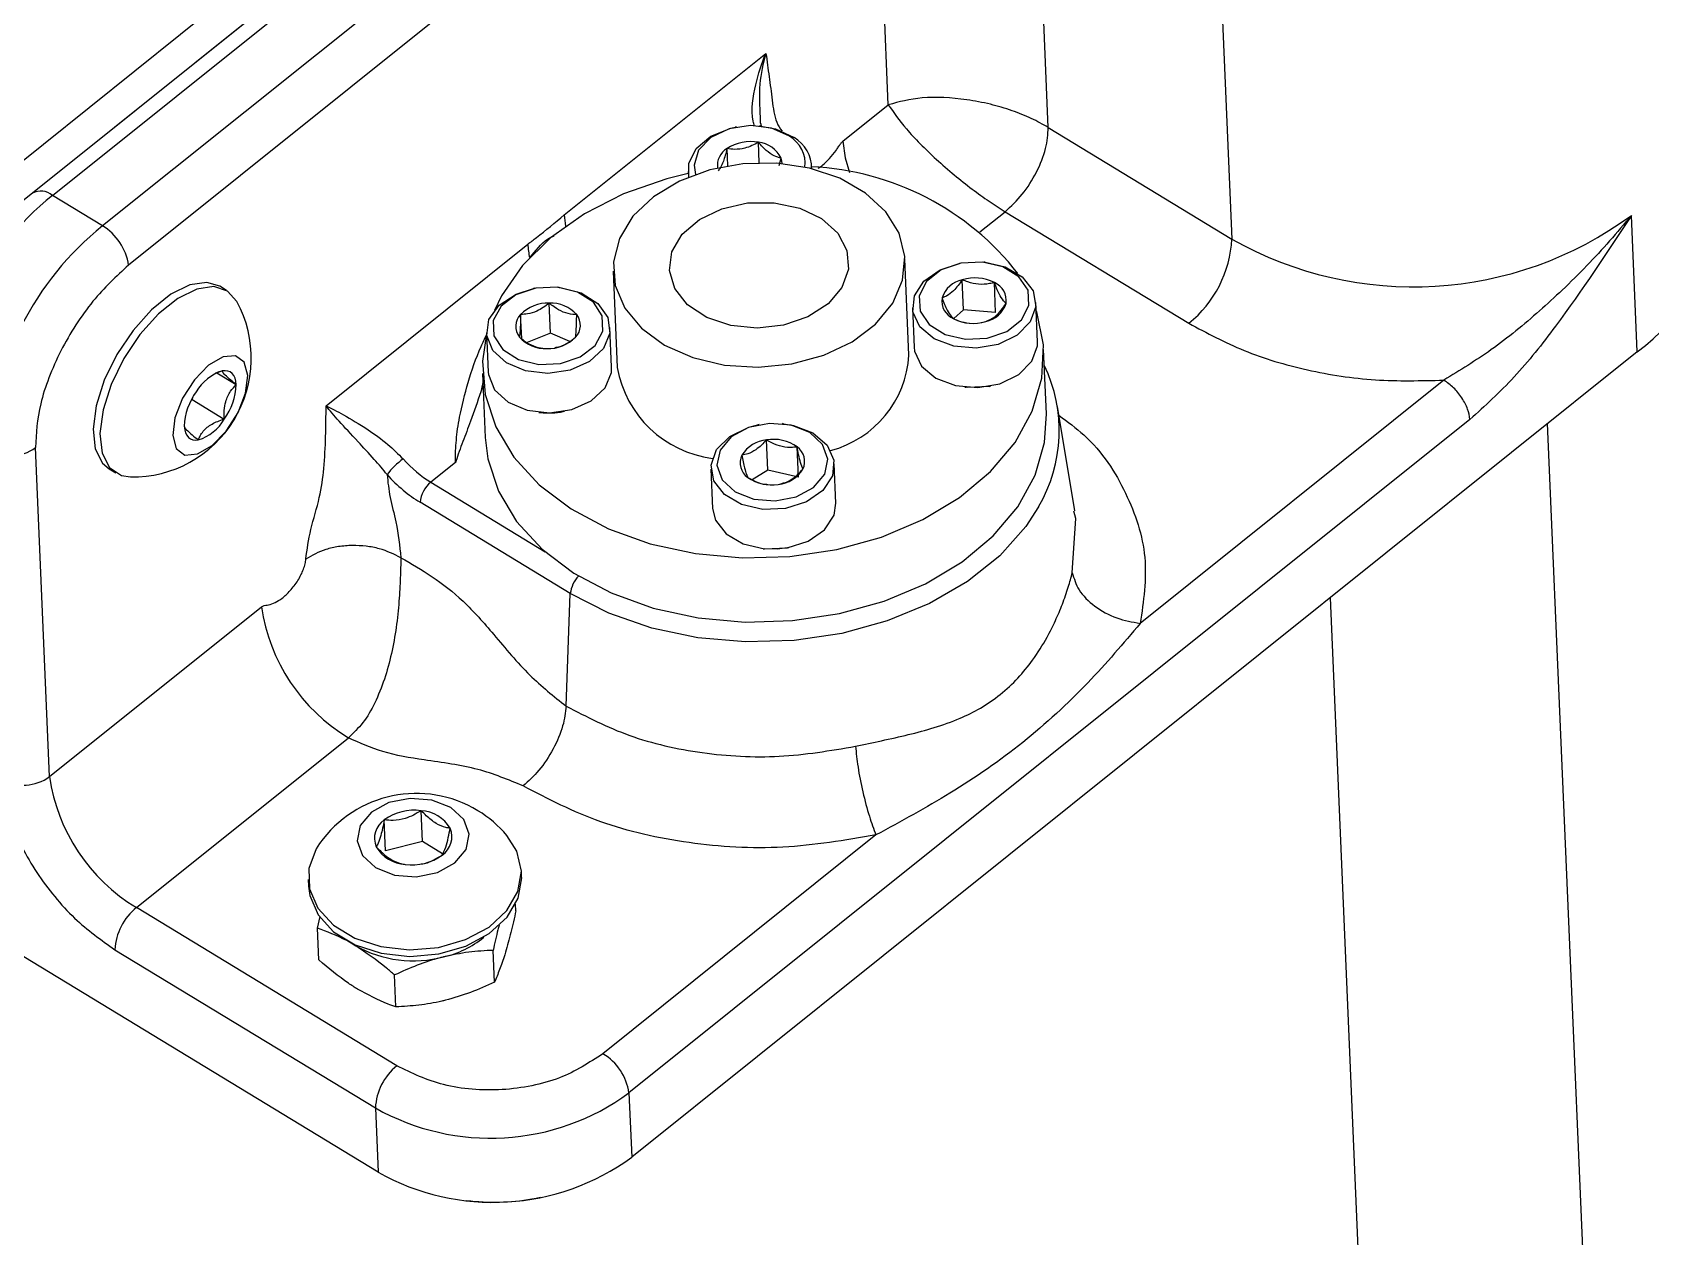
# Model space of a CAD drawing. Header units: millimetres. Extents: x -206 to 279, y 0 to 384.
# Drawn here: x -92.39 to -68.38, y 231.18 to 249.04 of the extents above; entities that cross this region are included whole.
import ezdxf

# ---------------------------------------------------------------- set-up
doc = ezdxf.new("R2010")
doc.units = ezdxf.units.MM

msp = doc.modelspace()

# ---------------------------------------------------------------- linework, layer by layer
at = {"color": 8, "linetype": 'Continuous', "lineweight": 25}
for p, q in [((-110.8093, 232.5128), (-77.8656, 258.8853)), ((-110.5514, 232.1242), (-82.3649, 254.6884)), ((-79.6891, 247.9673), (-79.8155, 250.939)), ((-78.3295, 246.0804), (-77.954, 246.3811)), ((-85.7044, 243.8455), (-85.7381, 243.7068)), ((-86.4793, 242.3669), (-84.7832, 241.3369)), ((-76.9589, 241.0259), (-76.9046, 241.829))]:
    msp.add_line(p, q, dxfattribs=at)
at = {"color": 7, "linetype": 'Continuous', "lineweight": 25}
for p, q in [((-77.3162, 247.6302), (-77.7265, 257.272)), ((-75.0513, 256.8069), (-74.5903, 245.9747)), ((-82.5038, 254.5713), (-92.392, 246.6555)), ((-92.0947, 246.6222), (-82.2065, 254.5381)), ((-81.4631, 254.0866), (-91.3513, 246.1708)), ((-81.0761, 253.5038), (-90.9644, 245.5879)), ((-84.4979, 246.3333), (-81.5045, 248.7296)), ((-80.3632, 247.4277), (-79.6891, 247.9673)), ((-81.9415, 247.6393), (-81.9604, 247.6356)), ((-81.5801, 247.6518), (-81.5992, 247.6538)), ((-81.5723, 247.651), (-81.5711, 247.652)), ((-77.3162, 247.6302), (-74.5903, 245.9747)), ((-81.6036, 247.1043), (-81.6166, 247.4097)), ((-82.0716, 247.059), (-82.0825, 247.3162)), ((-81.3099, 247.0661), (-81.2805, 247.1762)), ((-82.6595, 246.9783), (-82.6558, 246.8923)), ((-80.8262, 247.0189), (-80.8278, 247.0562)), ((-91.3513, 246.1708), (-92.0947, 246.6222)), ((-77.954, 246.3811), (-75.228, 244.7257)), ((-68.5757, 244.3013), (-68.6618, 246.3249)), ((-88.0333, 243.5031), (-85.0399, 245.8994)), ((-83.7729, 245.4963), (-83.7121, 244.0678)), ((-79.3827, 244.2521), (-79.4435, 245.6805)), ((-78.6122, 245.6174), (-78.6311, 245.6138)), ((-78.2508, 245.6299), (-78.2699, 245.632)), ((-89.5088, 245.2121), (-89.611, 245.2742)), ((-84.9336, 245.244), (-84.9525, 245.2404)), ((-84.5722, 245.2566), (-84.5913, 245.2586)), ((-78.5721, 244.9245), (-78.5911, 245.3709)), ((-78.0968, 244.8834), (-78.1158, 245.3298)), ((-84.7019, 244.5778), (-84.7209, 245.0242)), ((-77.4736, 244.4511), (-77.4985, 245.0344)), ((-85.1305, 244.4954), (-85.1459, 244.8575)), ((-79.3301, 244.9564), (-79.3053, 244.3731)), ((-78.5721, 244.9245), (-78.7166, 244.7955)), ((-78.0968, 244.8834), (-78.5721, 244.9245)), ((-78.3095, 244.7352), (-78.2431, 244.7508)), ((-85.6515, 244.583), (-85.6267, 243.9998)), ((-84.7019, 244.5778), (-85.0491, 244.4416)), ((-84.4137, 244.4576), (-84.7019, 244.5778)), ((-83.795, 244.0777), (-83.8199, 244.661)), ((-68.5757, 244.3013), (-83.4971, 232.3562)), ((-77.344, 243.3848), (-77.3845, 244.3371)), ((-89.6553, 243.9917), (-89.3656, 243.8158)), ((-85.7033, 243.8186), (-85.7381, 243.7068)), ((-85.7103, 243.9828), (-85.6698, 243.0305)), ((-78.553, 243.7776), (-78.5338, 243.7755)), ((-78.1915, 243.7901), (-78.1726, 243.7937)), ((-71.4443, 243.8822), (-75.9507, 240.2747)), ((-90.0359, 243.5816), (-90.0204, 243.594)), ((-90.0204, 243.594), (-90.0053, 243.6375)), ((-90.0204, 243.594), (-89.5433, 243.3043)), ((-84.8744, 243.4042), (-84.8553, 243.4022)), ((-84.513, 243.4167), (-84.4941, 243.4204)), ((-71.0574, 243.2994), (-83.5377, 233.3085)), ((-76.9207, 241.9443), (-77.1776, 243.4894)), ((-81.6043, 243.2221), (-81.6232, 243.2185)), ((-81.2429, 243.2347), (-81.262, 243.2367)), ((-69.0529, 223.2393), (-69.904, 243.238)), ((-92.1385, 238.0012), (-92.3461, 242.8816)), ((-81.4766, 242.5484), (-81.4956, 242.9948)), ((-81.0237, 242.4451), (-81.0427, 242.8915)), ((-91.2547, 242.5676), (-91.1525, 242.5055)), ((-86.1109, 242.6619), (-86.4793, 242.3669)), ((-80.4657, 242.0558), (-80.4905, 242.6391)), ((-82.3222, 242.5611), (-82.2974, 241.9779)), ((-81.4766, 242.5484), (-81.7107, 242.4042)), ((-81.0237, 242.4451), (-81.4766, 242.5484)), ((-84.4085, 240.7163), (-86.6388, 242.0707)), ((-76.9046, 241.829), (-76.938, 241.9403)), ((-81.5451, 241.3823), (-81.5259, 241.3803)), ((-81.1836, 241.3948), (-81.1647, 241.3985)), ((-84.47, 239.048), (-84.4085, 240.7163)), ((-73.1304, 240.6551), (-72.3832, 223.0976)), ((-92.1385, 238.0012), (-88.9922, 240.5198)), ((-90.8488, 236.0584), (-87.7025, 238.577)), ((-87.1503, 236.8997), (-87.1698, 237.358)), ((-86.6016, 237.0368), (-86.6211, 237.4951)), ((-79.8722, 237.1354), (-83.9246, 233.8913)), ((-86.6016, 237.0368), (-87.1503, 236.8997)), ((-86.3046, 236.8564), (-86.6016, 237.0368)), ((-85.1308, 236.51), (-85.135, 236.6082)), ((-88.2988, 236.4735), (-88.2946, 236.3753)), ((-85.2157, 236.0124), (-85.2198, 236.1075)), ((-87.2613, 232.1339), (-93.4813, 235.9113)), ((-86.9829, 233.7107), (-90.8488, 236.0584)), ((-88.1621, 235.7539), (-88.1215, 235.9271)), ((-88.142, 235.2813), (-88.1621, 235.7539)), ((-91.1676, 235.4338), (-87.3018, 233.0861)), ((-87.6592, 235.5343), (-87.5934, 235.4914)), ((-85.5343, 234.9517), (-85.5544, 235.4244)), ((-86.9974, 234.5862), (-87.0175, 235.0588)), ((-83.5377, 233.3085), (-83.4971, 232.3562)), ((-87.3018, 233.0861), (-87.2613, 232.1339)), ((-84.9175, 231.748), (-84.8488, 231.7612)), ((-85.9553, 231.7142), (-85.8857, 231.7068))]:
    msp.add_line(p, q, dxfattribs=at)
at = {"color": 7, "linetype": 'Continuous', "lineweight": 25, "flags": 128}
for points in [[(-82.6481, 246.8954), (-82.6496, 247.0935), (-82.5389, 247.3185), (-82.3208, 247.5028), (-82.0248, 247.6215), (-81.9604, 247.6356)], [(-81.1566, 247.499), (-81.4221, 247.6205), (-81.7369, 247.6601), (-82.0532, 247.6118), (-82.3228, 247.483), (-82.5046, 247.2933), (-82.571, 247.0715), (-82.5491, 246.9332)], [(-81.5801, 247.6518), (-81.3639, 247.6092), (-81.0883, 247.4797)], [(-81.2655, 247.0925), (-81.2689, 247.1332), (-81.2805, 247.1762)], [(-82.658, 246.9452), (-82.9773, 246.8667), (-83.6178, 246.6442), (-84.1987, 246.3503), (-84.7034, 245.9934), (-85.1173, 245.5837), (-85.4284, 245.1331), (-85.5355, 244.9132)], [(-79.4456, 245.7161), (-79.5305, 246.0612), (-79.7274, 246.3807), (-80.0257, 246.6576), (-80.4093, 246.8768), (-80.8576, 247.0265), (-81.3463, 247.0987), (-81.8491, 247.0895), (-82.3389, 246.9994), (-82.7894, 246.8332), (-83.1762, 246.5999), (-83.4784, 246.312), (-83.6798, 245.9852), (-83.7695, 245.6369), (-83.7428, 245.2861), (-83.6009, 244.9515), (-83.3516, 244.6513), (-83.0083, 244.4016), (-82.5896, 244.2158), (-82.1179, 244.1041), (-81.6187, 244.0724), (-81.119, 244.1224), (-80.6457, 244.2514), (-80.2242, 244.4525), (-79.8774, 244.7149), (-79.6238, 245.0243), (-79.4773, 245.3642), (-79.4456, 245.7161)], [(-82.939, 245.5098), (-82.9008, 245.7874), (-82.7478, 246.0473), (-82.4934, 246.2664), (-82.1605, 246.4253), (-81.7784, 246.5098), (-81.3813, 246.5125), (-81.0042, 246.433), (-80.6809, 246.2785), (-80.4399, 246.0627), (-80.3028, 245.8047), (-80.2816, 245.5275), (-80.3783, 245.2557), (-80.5843, 245.0135), (-80.8813, 244.8223), (-81.2428, 244.6993), (-81.6368, 244.6552), (-82.0283, 244.694), (-82.3824, 244.8123), (-82.6678, 244.9996), (-82.859, 245.2392), (-82.939, 245.5098)], [(-78.2508, 245.6299), (-77.9567, 245.5609), (-77.7008, 245.4132), (-77.5413, 245.2091), (-77.4997, 244.9762), (-77.5817, 244.7458), (-77.7761, 244.5491), (-78.0566, 244.4127), (-78.3855, 244.355), (-78.7183, 244.3838), (-79.01, 244.4952), (-79.2212, 244.6741), (-79.3235, 244.8964), (-79.303, 245.1321), (-79.1624, 245.3493), (-78.9209, 245.5188), (-78.6311, 245.6138)], [(-78.2911, 245.634), (-78.6125, 245.6173), (-78.9042, 245.516), (-79.1218, 245.3453), (-79.232, 245.1313), (-79.2182, 244.9066), (-79.0824, 244.7054), (-78.8453, 244.5583), (-78.5431, 244.4877), (-78.2216, 244.5044), (-77.9299, 244.6058), (-77.7124, 244.7764), (-77.6021, 244.9904), (-77.616, 245.2151), (-77.7517, 245.4163), (-77.9888, 245.5634), (-78.2911, 245.634)], [(-89.611, 245.2742), (-89.8026, 245.3325), (-90.0555, 245.2955), (-90.3365, 245.1565), (-90.6246, 244.9259), (-90.8985, 244.6207), (-91.1378, 244.2637), (-91.3249, 243.8812), (-91.4458, 243.5016), (-91.4915, 243.1532), (-91.4588, 242.8617), (-91.35, 242.6487), (-91.2547, 242.5676)], [(-89.3559, 245.0467), (-89.4942, 245.2028), (-89.7004, 245.2705), (-89.9533, 245.2334), (-90.2343, 245.0944), (-90.5224, 244.8638), (-90.7962, 244.5586), (-91.0356, 244.2016), (-91.2226, 243.8191), (-91.3435, 243.4395), (-91.3893, 243.0911), (-91.3566, 242.7996), (-91.2478, 242.5867), (-91.0709, 242.4681), (-90.9352, 242.4461)], [(-84.2488, 245.1758), (-84.0013, 245.0214), (-83.853, 244.8131), (-83.8239, 244.5789), (-83.9179, 244.3506), (-84.1224, 244.1589), (-84.4097, 244.0297), (-84.7411, 243.9806), (-85.0717, 244.0181), (-85.3569, 244.1371), (-85.5583, 244.3217), (-85.6485, 244.5467), (-85.6155, 244.782), (-85.4636, 244.9956), (-85.2135, 245.1588), (-84.9525, 245.2404)], [(-84.3003, 245.1859), (-84.601, 245.2595), (-84.9226, 245.2461), (-85.2162, 245.1476), (-85.437, 244.979), (-85.5516, 244.7661), (-85.5423, 244.5412), (-85.4107, 244.3385), (-85.1767, 244.189), (-84.876, 244.1154), (-84.5544, 244.1289), (-84.2608, 244.2274), (-84.0399, 244.3959), (-83.9254, 244.6089), (-83.9347, 244.8338), (-84.0663, 245.0364), (-84.3003, 245.1859)], [(-84.5722, 245.2566), (-84.5621, 245.2555), (-84.2488, 245.1758)], [(-77.3886, 244.4056), (-77.4859, 244.8932), (-77.4934, 244.9158)], [(-85.6509, 244.5687), (-85.7101, 244.1616), (-85.6724, 243.6687), (-85.5161, 243.19), (-85.2456, 242.7391), (-84.8688, 242.3291), (-84.3964, 241.9718), (-83.842, 241.6775), (-83.2216, 241.4545), (-82.5531, 241.3094), (-81.8556, 241.2463), (-81.1492, 241.267), (-80.4543, 241.3709), (-79.7909, 241.5551), (-79.178, 241.8142), (-78.6332, 242.1408), (-78.1723, 242.5255), (-77.8085, 242.9572), (-77.5522, 243.4235), (-77.4109, 243.911), (-77.3886, 244.4056), (-77.3886, 244.4056)], [(-79.3053, 244.3731), (-79.2987, 244.3132), (-79.1964, 244.0908), (-78.9852, 243.9119), (-78.6935, 243.8005), (-78.3607, 243.7718), (-78.0318, 243.8295), (-77.7512, 243.9659), (-77.5569, 244.1625), (-77.4749, 244.3929), (-77.4736, 244.4511)], [(-89.7261, 242.9119), (-89.5149, 243.1277), (-89.3398, 243.4014), (-89.2273, 243.6911), (-89.1946, 243.9528), (-89.2467, 244.1466), (-89.3756, 244.2431), (-89.5617, 244.2275), (-89.7767, 244.1022), (-89.9879, 243.8863), (-90.163, 243.6127), (-90.2755, 243.323), (-90.3082, 243.0613), (-90.2561, 242.8675), (-90.1272, 242.771), (-89.9411, 242.7866), (-89.7261, 242.9119)], [(-89.3656, 243.8158), (-89.3712, 243.867), (-89.3833, 243.912), (-89.4017, 243.9501), (-89.4261, 243.9806), (-89.456, 244.003), (-89.491, 244.017), (-89.5305, 244.0222), (-89.5737, 244.0185)], [(-85.6267, 243.9998), (-85.6237, 243.9635), (-85.5335, 243.7384), (-85.3321, 243.5539), (-85.0469, 243.4348), (-84.7163, 243.3973), (-84.3849, 243.4465), (-84.0976, 243.5756), (-83.8931, 243.7673), (-83.7991, 243.9956), (-83.795, 244.0777)], [(-78.1915, 243.7901), (-78.5127, 243.7735), (-78.5338, 243.7755)], [(-85.6698, 243.0305), (-85.6319, 242.7165), (-85.4756, 242.2377), (-85.2051, 241.7868), (-84.8283, 241.3769), (-84.3558, 241.0195), (-83.8015, 240.7252), (-83.1811, 240.5022), (-82.5125, 240.3571), (-81.815, 240.294), (-81.1087, 240.3147), (-80.4138, 240.4186), (-79.7504, 240.6028), (-79.1374, 240.8619), (-78.5927, 241.1885), (-78.1318, 241.5732), (-77.7679, 242.0049), (-77.5117, 242.4712), (-77.3704, 242.9587), (-77.344, 243.3848)], [(-90.1371, 243.1982), (-90.1315, 243.1471), (-90.1194, 243.102), (-90.1011, 243.0639), (-90.0767, 243.0334), (-90.0467, 243.011), (-90.0117, 242.9971), (-89.9723, 242.9919), (-89.9291, 242.9955)], [(-81.2429, 243.2347), (-81.0983, 243.2108), (-80.8074, 243.0984), (-80.5974, 242.9187), (-80.4966, 242.696), (-80.5188, 242.4604), (-80.6608, 242.2436), (-80.9035, 242.075), (-81.2141, 241.9773), (-81.5507, 241.9637), (-81.8678, 242.0361), (-82.1226, 242.1846), (-82.2807, 242.3893), (-82.3206, 242.6224), (-82.2371, 242.8525), (-82.0415, 243.0486), (-81.76, 243.184), (-81.6232, 243.2185)], [(-81.1319, 243.2152), (-81.4501, 243.2411), (-81.7622, 243.1795), (-82.0205, 243.0396), (-82.1858, 242.8428), (-82.2328, 242.619), (-82.1544, 242.4023), (-81.9626, 242.2257), (-81.6865, 242.116), (-81.3682, 242.09), (-81.0561, 242.1517), (-80.7978, 242.2915), (-80.6326, 242.4884), (-80.5856, 242.7122), (-80.6639, 242.9289), (-80.8558, 243.1055), (-81.1319, 243.2152)], [(-82.2974, 241.9779), (-82.2558, 241.806), (-82.0978, 241.6013), (-81.843, 241.4528), (-81.5259, 241.3804), (-81.1893, 241.394), (-80.8787, 241.4917), (-80.6359, 241.6603), (-80.4939, 241.8771), (-80.4657, 242.0558)], [(-81.1836, 241.3948), (-81.3378, 241.3758), (-81.5259, 241.3803)], [(-86.1838, 237.5431), (-86.4633, 237.6531), (-86.785, 237.6785), (-87.0999, 237.6155), (-87.3601, 237.4736), (-87.526, 237.2744), (-87.5724, 237.0482), (-87.4921, 236.8295), (-87.2974, 236.6516), (-87.0179, 236.5416), (-86.6962, 236.5161), (-86.3813, 236.5792), (-86.1211, 236.7211), (-85.9552, 236.9203), (-85.9088, 237.1465), (-85.9891, 237.3652), (-86.1838, 237.5431)], [(-88.129, 237.0104), (-88.1803, 236.9308), (-88.2886, 236.6365), (-88.2804, 236.3351), (-88.1562, 236.0489), (-87.9252, 235.7992), (-87.6046, 235.6045), (-87.2182, 235.4793), (-86.7947, 235.4328), (-86.3653, 235.4685), (-85.962, 235.5837), (-85.6148, 235.7699), (-85.3492, 236.0133), (-85.1851, 236.2958), (-85.1346, 236.5964), (-85.2015, 236.893), (-85.3498, 237.1286)], [(-88.2946, 236.3753), (-88.2762, 236.2369), (-88.152, 235.9507), (-87.921, 235.701), (-87.6005, 235.5063), (-87.2141, 235.3811), (-86.7905, 235.3346), (-86.3611, 235.3703), (-85.9579, 235.4855), (-85.6106, 235.6717), (-85.345, 235.9151), (-85.1809, 236.1976), (-85.1304, 236.4982), (-85.1308, 236.51)]]:
    msp.add_lwpolyline(points, dxfattribs=at)
at = {"color": 8, "linetype": 'Continuous', "lineweight": 25, "flags": 128}
for points in [[(-80.3632, 247.4277), (-80.3295, 247.181), (-80.2664, 246.9615)], [(-77.4594, 242.0022), (-77.6486, 241.711), (-78.0344, 241.2782), (-78.5148, 240.8937), (-79.0766, 240.5678), (-79.7045, 240.3095), (-80.3814, 240.1258), (-81.0888, 240.0217), (-81.8074, 240.0001), (-82.5176, 240.0615), (-83.2, 240.2043), (-83.8361, 240.4246), (-84.4085, 240.7163)]]:
    msp.add_lwpolyline(points, dxfattribs=at)
at = {"color": 7, "linetype": 'Continuous', "lineweight": 25}
for centre, radius, start, end in [((-81.7332, 246.7829), 0.6375, 79.4653, 123.22878), ((-81.6569, 246.9929), 0.4187, 25.96544, 84.47688), ((-81.3881, 247.0955), 0.4651, 353.37442, 60.15992), ((-81.3538, 247.0255), 0.5261, 359.32139, 59.69427), ((-81.937, 247.0668), 0.2887, 120.2611, 187.64085), ((-81.0173, 242.928), 4.123, 37.91799, 87.35917), ((-89.2078, 243.0487), 4.594, 128.93373, 176.97152), ((-88.4643, 242.5972), 4.594, 128.93373, 176.97152), ((-91.7759, 245.4691), 0.8202, 8.33288, 58.82205), ((-71.897, 250.7362), 5.4705, 240.50509, 306.25556), ((-70.0602, 246.3849), 2.5584, 305.46964, 359.8029), ((-76.3107, 246.0658), 1.7228, 308.93373, 356.97152), ((-83.8946, 245.9551), 1.1466, 182.78348, 193.13432), ((-78.5088, 244.9755), 0.4038, 101.75384, 161.75067), ((-78.405, 244.7537), 0.6446, 63.3412, 106.773), ((-78.2286, 245.0626), 0.29, 351.50244, 67.1048), ((-90.9057, 244.208), 1.7622, 269.03948, 28.42019), ((-84.7433, 244.4564), 0.5683, 87.73754, 135.10348), ((-84.6971, 244.5082), 0.5166, 42.05334, 92.64126), ((-78.6055, 245.0591), 0.29, 171.50244, 247.1048), ((-78.3253, 245.1462), 0.4038, 281.75384, 341.75067), ((-84.9634, 244.6791), 0.2552, 135.651, 218.35667), ((-84.5136, 244.6958), 0.2552, 315.651, 38.35667), ((-78.4291, 245.368), 0.6446, 243.3412, 286.773), ((-84.7799, 244.8668), 0.5166, 222.05334, 272.64126), ((-84.7337, 244.9186), 0.5683, 267.73754, 315.10348), ((-80.9446, 244.3512), 1.5651, 284.78168, 356.36735), ((-89.3619, 243.3586), 0.6931, 107.79499, 149.56194), ((-82.092, 244.3543), 1.6452, 190.02758, 262.73681), ((-79.3913, 243.1323), 2.2382, 329.67476, 25.69831), ((-90.2739, 243.8447), 0.9087, 323.51076, 358.17917), ((-89.2289, 243.1694), 0.9087, 143.51076, 178.17917), ((-90.1409, 243.6555), 0.6931, 287.79499, 329.56194), ((-84.7332, 244.5633), 1.1675, 263.99923, 280.87426), ((-92.7314, 243.4094), 0.6534, 240.62973, 306.13092), ((-81.4528, 242.5152), 0.4816, 95.09535, 148.19788), ((-81.3915, 242.4067), 0.5972, 54.2576, 100.03182), ((-81.1908, 242.6767), 0.2609, 333.99083, 55.41372), ((-86.2157, 241.785), 1.1479, 125.97866, 142.64526), ((-81.6276, 242.6545), 0.2609, 153.99083, 235.41372), ((-86.1985, 242.0247), 0.4427, 129.37341, 174.03417), ((-81.4268, 242.9244), 0.5972, 234.2576, 280.03182), ((-81.3655, 242.816), 0.4816, 275.09535, 328.19788), ((-86.2872, 240.9161), 2.7339, 188.33288, 238.82205), ((-92.5238, 238.529), 0.6534, 240.62973, 306.13092), ((-89.4334, 238.3974), 2.7339, 188.33288, 238.82205), ((-86.6934, 235.9884), 1.7622, 58.72984, 144.55389), ((-86.989, 237.0869), 0.3259, 123.699, 202.86943), ((-86.7279, 236.7558), 0.747, 81.78525, 126.27327), ((-86.6513, 236.9618), 0.5341, 30.69128, 86.7684), ((-86.6934, 235.9884), 1.7622, 40.3196, 58.72984), ((-86.4922, 237.1078), 0.3259, 303.699, 22.86943), ((-86.8299, 237.2329), 0.5341, 210.69128, 266.7684), ((-86.7533, 237.4389), 0.747, 261.78525, 306.27327), ((-90.3075, 235.3883), 0.8614, 128.93373, 176.97152), ((-86.6181, 236.7574), 1.4679, 282.93071, 309.08574), ((-86.7373, 237.025), 1.7563, 240.82713, 284.76944), ((-86.4416, 233.0406), 0.8614, 128.93373, 176.97152), ((-84.3492, 233.1896), 0.8202, 8.33288, 58.82205), ((-85.5926, 236.1232), 3.485, 240.62973, 306.13092), ((-85.552, 235.171), 3.485, 240.62973, 306.13092), ((-85.5409, 235.0007), 3.3118, 264.0244, 280.84909)]:
    msp.add_arc(centre, radius, start, end, dxfattribs=at)
at = {"color": 8, "linetype": 'Continuous', "lineweight": 25}
for centre, radius, start, end in [((-92.2673, 246.424), 0.2629, 48.96426, 118.41388), ((-83.3786, 246.3866), 1.1206, 182.7252, 191.26249), ((-83.9663, 240.6691), 0.4447, 136.19021, 173.9133)]:
    msp.add_arc(centre, radius, start, end, dxfattribs=at)
at = {"color": 7, "linetype": 'Continuous', "lineweight": 25}
for centre, major_axis, ratio, start_param, end_param in [((-86.4273, 243.3933), (-0.7508, 1.1051), 0.5875269, 1.7987552, 2.2313599), ((-86.5943, 243.2757), (-0.9088, 1.2993), 0.5768058, 1.790044, 2.2226487)]:
    msp.add_ellipse(centre, major_axis=major_axis, ratio=ratio, start_param=start_param, end_param=end_param, dxfattribs=at)
at = {"color": 8, "linetype": 'Continuous', "lineweight": 25}
for points, knots in [([(-81.6745, 247.651), (-81.6809, 247.675), (-81.734, 247.8735), (-81.6688, 248.255), (-81.5705, 248.5804), (-81.5051, 248.7284), (-81.5045, 248.7296)], [0, 0, 0, 0, 0.06688525, 0.55316728, 0.99619823, 1, 1, 1, 1]), ([(-81.5045, 248.7296), (-81.5049, 248.7283), (-81.5485, 248.5819), (-81.6193, 248.2735), (-81.6003, 247.9476), (-81.5908, 247.7836)], [0, 0, 0, 0, 0.0045933, 0.4990842, 1, 1, 1, 1]), ([(-81.5045, 248.7296), (-81.4892, 248.6139), (-81.4587, 248.3823), (-81.411, 248.0384), (-81.3766, 247.7337), (-81.2956, 247.6151), (-81.2668, 247.5729)], [0, 0, 0, 0, 0.2813228, 0.5626456, 0.8444607, 1, 1, 1, 1]), ([(-80.7302, 247.0262), (-80.7066, 247.0408), (-80.6493, 247.0761), (-80.5575, 247.1694), (-80.483, 247.2628), (-80.4367, 247.3305), (-80.4183, 247.3578), (-80.4094, 247.3709), (-80.3989, 247.3862), (-80.3845, 247.4068), (-80.3694, 247.4216), (-80.3632, 247.4277)], [0, 0, 0, 0, 0.1805015, 0.4372109, 0.7051344, 0.8024221, 0.8565924, 0.873395, 0.8833431, 0.9521667, 1, 1, 1, 1]), ([(-85.0113, 245.6946), (-84.9258, 245.8012), (-84.8125, 245.9427), (-84.6824, 246.0095), (-84.6504, 246.0259)], [0, 0, 0, 0, 0.7542035, 1, 1, 1, 1]), ([(-86.1109, 242.6619), (-86.1112, 242.6702), (-86.1146, 242.7737), (-86.1057, 242.9914), (-86.0503, 243.381), (-85.9295, 243.8494), (-85.7922, 244.2646), (-85.6784, 244.4981), (-85.6504, 244.5555)], [0, 0, 0, 0, 0.0155517, 0.1938128, 0.3758512, 0.6413226, 0.9118656, 1, 1, 1, 1]), ([(-77.1559, 243.3586), (-77.029, 243.2648), (-76.5856, 242.9371), (-76.1288, 242.2145), (-75.8065, 241.2584), (-75.9026, 240.6026), (-75.9507, 240.2747)], [0, 0, 0, 0, 0.11785872, 0.41189221, 0.70594871, 1, 1, 1, 1])]:
    msp.add_open_spline(points, degree=3, knots=knots, dxfattribs=at)
at = {"color": 7, "linetype": 'Continuous', "lineweight": 25}
for points, knots in [([(-77.3162, 247.6302), (-77.3975, 247.6758), (-77.5616, 247.7679), (-77.8554, 247.8843), (-78.1807, 247.9806), (-78.6407, 248.0683), (-79.2029, 248.0953), (-79.5303, 248.0091), (-79.6891, 247.9673)], [0, 0, 0, 0, 0.1151627, 0.2323517, 0.3570127, 0.4892256, 0.7523192, 1, 1, 1, 1]), ([(-79.6891, 247.9673), (-79.6101, 247.8527), (-79.4474, 247.6164), (-79.0668, 247.2337), (-78.7176, 246.929), (-78.4508, 246.7182), (-78.1928, 246.5316), (-78.0331, 246.431), (-77.954, 246.3811)], [0, 0, 0, 0, 0.2476808, 0.5107744, 0.6429827, 0.7676483, 0.8848352, 1, 1, 1, 1]), ([(-81.5711, 247.652), (-81.5734, 247.6586), (-81.5882, 247.7007), (-81.5877, 247.7459), (-81.5873, 247.784)], [0, 0, 0, 0, 0.1570159, 1, 1, 1, 1]), ([(-81.6166, 247.4097), (-81.6824, 247.3759), (-81.7951, 247.3181), (-81.9616, 247.3003), (-82.0454, 247.3113), (-82.0825, 247.3162)], [0, 0, 0, 0, 0.439112, 0.7513633, 1, 1, 1, 1]), ([(-81.2805, 247.1762), (-81.2966, 247.1798), (-81.3477, 247.191), (-81.4425, 247.2362), (-81.5424, 247.3246), (-81.5971, 247.3873), (-81.6166, 247.4097)], [0, 0, 0, 0, 0.1560255, 0.4937074, 0.8190578, 1, 1, 1, 1]), ([(-82.0825, 247.3162), (-82.1002, 247.249), (-82.1305, 247.134), (-82.1774, 247.0331), (-82.2016, 247.0027), (-82.2123, 246.9892)], [0, 0, 0, 0, 0.439112, 0.7513633, 1, 1, 1, 1]), ([(-85.0399, 245.8994), (-84.9973, 245.9318), (-84.8164, 246.0691), (-84.6359, 246.2189), (-84.4979, 246.3333)], [0, 0, 0, 0, 0.2357611, 1, 1, 1, 1]), ([(-68.6618, 246.3249), (-68.7682, 246.198), (-68.9806, 245.9445), (-69.3238, 245.5754), (-69.6715, 245.2291), (-70.1387, 244.8037), (-70.7196, 244.3243), (-71.2079, 244.0264), (-71.4443, 243.8822)], [0, 0, 0, 0, 0.1328996, 0.26531393, 0.40223768, 0.5236874, 0.76935856, 1, 1, 1, 1]), ([(-68.6618, 246.3249), (-69.0279, 245.7684), (-69.5764, 244.9347), (-70.3925, 243.9018), (-70.8356, 243.5003), (-71.0574, 243.2994)], [0, 0, 0, 0, 0.5006421, 0.7500573, 1, 1, 1, 1]), ([(-90.9644, 245.5879), (-91.1456, 245.4215), (-91.4244, 245.1654), (-91.7532, 244.7026), (-91.9766, 244.3173), (-92.1529, 243.9198), (-92.3181, 243.415), (-92.3351, 243.0918), (-92.3461, 242.8816)], [0, 0, 0, 0, 0.2394568, 0.3683607, 0.5, 0.6316393, 0.7605432, 1, 1, 1, 1]), ([(-78.5911, 245.3709), (-78.6333, 245.312), (-78.7056, 245.2112), (-78.8136, 245.131), (-78.8681, 245.1109), (-78.8923, 245.102)], [0, 0, 0, 0, 0.439112, 0.7513633, 1, 1, 1, 1]), ([(-78.1158, 245.3298), (-78.1388, 245.3239), (-78.2114, 245.3053), (-78.3459, 245.2957), (-78.4868, 245.3274), (-78.5636, 245.3594), (-78.5911, 245.3709)], [0, 0, 0, 0, 0.1560255, 0.4937074, 0.8190578, 1, 1, 1, 1]), ([(-77.9418, 245.0198), (-77.9659, 245.0438), (-78.007, 245.0848), (-78.0696, 245.2107), (-78.1016, 245.2932), (-78.1158, 245.3298)], [0, 0, 0, 0, 0.43911199, 0.75136332, 1, 1, 1, 1]), ([(-84.7209, 245.0242), (-84.7808, 244.98), (-84.8835, 244.9043), (-85.0355, 244.8604), (-85.112, 244.8584), (-85.1459, 244.8575)], [0, 0, 0, 0, 0.439112, 0.7513633, 1, 1, 1, 1]), ([(-84.3135, 244.8542), (-84.3331, 244.8546), (-84.3952, 244.856), (-84.5104, 244.8832), (-84.6313, 244.9529), (-84.6973, 245.0054), (-84.7209, 245.0242)], [0, 0, 0, 0, 0.1560255, 0.4937074, 0.8190578, 1, 1, 1, 1]), ([(-78.8923, 245.102), (-78.8666, 245.0372), (-78.8225, 244.9264), (-78.7612, 244.8315), (-78.7315, 244.8041), (-78.7183, 244.7919)], [0, 0, 0, 0, 0.439112, 0.7513633, 1, 1, 1, 1]), ([(-78.2431, 244.7508), (-78.1991, 244.769), (-78.1238, 244.8), (-78.0172, 244.9112), (-77.965, 244.9864), (-77.9418, 245.0198)], [0, 0, 0, 0, 0.43911199, 0.75136332, 1, 1, 1, 1]), ([(-85.1459, 244.8575), (-85.1475, 244.7889), (-85.1504, 244.6715), (-85.1573, 244.5671), (-85.1616, 244.535), (-85.1635, 244.5207)], [0, 0, 0, 0, 0.439112, 0.7513633, 1, 1, 1, 1]), ([(-84.3311, 244.5175), (-84.3277, 244.5453), (-84.3219, 244.5929), (-84.3163, 244.7283), (-84.3144, 244.8155), (-84.3135, 244.8542)], [0, 0, 0, 0, 0.439112, 0.7513633, 1, 1, 1, 1]), ([(-78.7183, 244.7919), (-78.6909, 244.7802), (-78.6183, 244.7492), (-78.5388, 244.7361), (-78.4894, 244.728)], [0, 0, 0, 0, 0.378304, 1, 1, 1, 1]), ([(-75.228, 244.7257), (-74.9626, 244.5825), (-74.4265, 244.2933), (-73.4787, 244.0153), (-72.4716, 243.8575), (-71.7845, 243.874), (-71.4443, 243.8822)], [0, 0, 0, 0, 0.2475356, 0.5, 0.7524644, 1, 1, 1, 1]), ([(-85.1635, 244.5207), (-85.1399, 244.502), (-85.074, 244.4497), (-84.9527, 244.3781), (-84.863, 244.3621), (-84.8176, 244.354)], [0, 0, 0, 0, 0.2155185, 0.6030401, 1, 1, 1, 1]), ([(-84.6353, 244.3685), (-84.6132, 244.3706), (-84.5469, 244.3768), (-84.438, 244.4362), (-84.3639, 244.4925), (-84.3311, 244.5175)], [0, 0, 0, 0, 0.2181836, 0.6534277, 1, 1, 1, 1]), ([(-89.5737, 244.0185), (-89.6085, 244.0093), (-89.6487, 243.9986), (-89.6814, 243.9794), (-89.6859, 243.9768)], [0, 0, 0, 0, 0.8638786, 1, 1, 1, 1]), ([(-89.3656, 243.8158), (-89.3934, 243.8379), (-89.4497, 243.8828), (-89.5264, 243.9491), (-89.5703, 243.9969), (-89.5727, 244.0119), (-89.5737, 244.0185)], [0, 0, 0, 0, 0.21645, 0.4402998, 0.7518915, 1, 1, 1, 1]), ([(-89.5433, 243.3043), (-89.5446, 243.3475), (-89.5472, 243.4355), (-89.5241, 243.5816), (-89.4611, 243.7151), (-89.395, 243.7849), (-89.3656, 243.8158)], [0, 0, 0, 0, 0.21645, 0.4402998, 0.7518915, 1, 1, 1, 1]), ([(-85.7381, 243.7068), (-85.7866, 243.5615), (-85.8689, 243.3147), (-86.0056, 242.9734), (-86.0773, 242.7711), (-86.109, 242.6679), (-86.1105, 242.6632), (-86.1109, 242.6619)], [0, 0, 0, 0, 0.4157782, 0.7059442, 0.9865151, 0.9962061, 1, 1, 1, 1]), ([(-89.9291, 242.9955), (-89.92, 243.0167), (-89.8914, 243.0835), (-89.8081, 243.1876), (-89.6699, 243.2637), (-89.5767, 243.2936), (-89.5433, 243.3043)], [0, 0, 0, 0, 0.15602549, 0.49370742, 0.81905775, 1, 1, 1, 1]), ([(-88.3341, 241.2285), (-88.314, 241.3724), (-88.273, 241.6651), (-88.1182, 242.1412), (-88.0379, 242.7653), (-88.0352, 243.1993), (-88.0333, 243.5031)], [0, 0, 0, 0, 0.1868982, 0.3800112, 0.5660765, 1, 1, 1, 1]), ([(-88.0333, 243.5031), (-88.0327, 243.5028), (-87.9593, 243.4659), (-87.776, 243.3712), (-87.4563, 243.1807), (-87.1315, 242.9541), (-86.9641, 242.7875), (-86.8901, 242.7139)], [0, 0, 0, 0, 0.0024322, 0.285869, 0.5969764, 0.8218201, 1, 1, 1, 1]), ([(-87.2176, 242.5915), (-87.2176, 242.5915), (-87.251, 242.6311), (-87.3687, 242.7656), (-87.5963, 243.0084), (-87.8444, 243.2735), (-87.98, 243.4333), (-88.0328, 243.5025), (-88.0333, 243.5031)], [0, 0, 0, 0, 0.0000126, 0.0983481, 0.3420457, 0.6842934, 0.9970944, 1, 1, 1, 1]), ([(-90.1371, 243.1982), (-90.1363, 243.1925), (-90.1347, 243.1809), (-90.1038, 243.1424), (-90.0323, 243.0778), (-89.9608, 243.0208), (-89.9291, 242.9955)], [0, 0, 0, 0, 0.21645, 0.44029982, 0.75189148, 1, 1, 1, 1]), ([(-81.4956, 242.9948), (-81.5472, 242.9421), (-81.6354, 242.8519), (-81.7666, 242.787), (-81.8327, 242.7745), (-81.8621, 242.7689)], [0, 0, 0, 0, 0.439112, 0.7513633, 1, 1, 1, 1]), ([(-81.0427, 242.8915), (-81.0645, 242.8886), (-81.1337, 242.8797), (-81.2618, 242.8878), (-81.3961, 242.9379), (-81.4694, 242.9798), (-81.4956, 242.9948)], [0, 0, 0, 0, 0.1560255, 0.4937074, 0.8190578, 1, 1, 1, 1]), ([(-80.9563, 242.5622), (-80.9678, 242.589), (-80.9874, 242.6348), (-81.0189, 242.7675), (-81.0354, 242.8534), (-81.0427, 242.8915)], [0, 0, 0, 0, 0.439112, 0.7513633, 1, 1, 1, 1]), ([(-87.1282, 242.4814), (-87.1282, 242.4814), (-87.1569, 242.5189), (-87.1869, 242.5558), (-87.2176, 242.5915), (-87.2176, 242.5915)], [0, 0, 0, 0, 0.0001409, 0.9998591, 1, 1, 1, 1]), ([(-81.8621, 242.7689), (-81.8488, 242.7014), (-81.8262, 242.5859), (-81.7961, 242.4842), (-81.7819, 242.4534), (-81.7757, 242.4397)], [0, 0, 0, 0, 0.43911199, 0.75136332, 1, 1, 1, 1]), ([(-87.1282, 242.4814), (-87.1163, 242.3698), (-87.0923, 242.1431), (-86.9704, 241.7135), (-86.9405, 241.4231), (-86.9225, 241.2476)], [0, 0, 0, 0, 0.2774836, 0.5635049, 1, 1, 1, 1]), ([(-81.7757, 242.4397), (-81.7495, 242.4249), (-81.6764, 242.3836), (-81.5732, 242.34), (-81.5034, 242.3373), (-81.4831, 242.3365)], [0, 0, 0, 0, 0.2828973, 0.7915719, 1, 1, 1, 1]), ([(-81.3228, 242.3363), (-81.2694, 242.3483), (-81.1782, 242.3688), (-81.0483, 242.4647), (-80.9845, 242.5323), (-80.9563, 242.5622)], [0, 0, 0, 0, 0.439112, 0.7513633, 1, 1, 1, 1]), ([(-86.9225, 241.2476), (-87.0249, 241.2981), (-87.1825, 241.3758), (-87.4389, 241.4222), (-87.6443, 241.4338), (-87.8473, 241.4167), (-88.0956, 241.3634), (-88.2401, 241.2817), (-88.3341, 241.2285)], [0, 0, 0, 0, 0.2394568, 0.3683607, 0.5, 0.6316393, 0.7605432, 1, 1, 1, 1]), ([(-88.9922, 240.5198), (-88.986, 240.5236), (-88.9475, 240.5467), (-88.8861, 240.5414), (-88.7892, 240.5794), (-88.6791, 240.6476), (-88.5612, 240.7574), (-88.4473, 240.9072), (-88.3759, 241.0493), (-88.3412, 241.158), (-88.3364, 241.2054), (-88.3341, 241.2285)], [0, 0, 0, 0, 0.0229832, 0.141733, 0.2704485, 0.3940544, 0.5450066, 0.7011125, 0.8541194, 0.9290711, 1, 1, 1, 1]), ([(-86.9225, 241.2476), (-86.9253, 241.1516), (-86.9312, 240.9544), (-86.9541, 240.4749), (-87.0405, 239.8175), (-87.241, 239.1998), (-87.4749, 238.7938), (-87.628, 238.648), (-87.7025, 238.577)], [0, 0, 0, 0, 0.11709955, 0.24053154, 0.5, 0.75946846, 0.88290045, 1, 1, 1, 1]), ([(-86.9225, 241.2476), (-86.7681, 241.159), (-86.4571, 240.9803), (-85.9794, 240.6101), (-85.5145, 240.0792), (-85.0376, 239.496), (-84.6541, 239.1933), (-84.47, 239.048)], [0, 0, 0, 0, 0.1775508, 0.3578752, 0.5524883, 0.7852088, 1, 1, 1, 1]), ([(-80.1755, 238.4508), (-80.0462, 238.4787), (-79.7784, 238.5366), (-79.3884, 238.622), (-78.998, 238.7254), (-78.6407, 238.8526), (-78.3125, 239.0149), (-78.0228, 239.2124), (-77.7645, 239.4536), (-77.5304, 239.7415), (-77.3484, 240.0318), (-77.2065, 240.3139), (-77.1017, 240.5641), (-77.0177, 240.8051), (-76.9776, 240.9555), (-76.9588, 241.0259)], [0, 0, 0, 0, 0.079262, 0.1642078, 0.2496948, 0.3413123, 0.4185263, 0.4999741, 0.5814166, 0.6586317, 0.7502534, 0.8131221, 0.8757589, 0.9418494, 1, 1, 1, 1]), ([(-76.9591, 241.0259), (-76.9331, 240.9395), (-76.8791, 240.7604), (-76.6381, 240.5194), (-76.3128, 240.3386), (-76.0686, 240.2955), (-75.9507, 240.2747)], [0, 0, 0, 0, 0.2412084, 0.5000092, 0.7588043, 1, 1, 1, 1]), ([(-75.9506, 240.2746), (-76.2021, 239.9778), (-76.7247, 239.3611), (-77.6783, 238.4829), (-78.7251, 237.7597), (-79.4994, 237.3382), (-79.8721, 237.1353)], [0, 0, 0, 0, 0.2406355, 0.5, 0.7593645, 1, 1, 1, 1]), ([(-84.47, 239.048), (-84.4817, 238.9516), (-84.5059, 238.7519), (-84.6538, 238.4085), (-84.864, 238.0867), (-85.0285, 237.9359), (-85.1078, 237.8632)], [0, 0, 0, 0, 0.24120188, 0.5, 0.75879812, 1, 1, 1, 1]), ([(-84.47, 239.048), (-84.166, 238.8897), (-83.5579, 238.5731), (-82.4599, 238.3285), (-81.3046, 238.2598), (-80.5519, 238.3872), (-80.1755, 238.4509)], [0, 0, 0, 0, 0.25, 0.5000001, 0.75, 1, 1, 1, 1]), ([(-85.1078, 237.8632), (-85.3266, 237.9537), (-85.7823, 238.1424), (-86.519, 238.2346), (-87.1913, 238.3467), (-87.5363, 238.5022), (-87.7025, 238.577)], [0, 0, 0, 0, 0.2702166, 0.5630226, 0.7894713, 1, 1, 1, 1]), ([(-80.1754, 238.4509), (-80.1655, 238.3515), (-80.145, 238.1457), (-80.0707, 237.7713), (-79.9747, 237.407), (-79.9055, 237.2237), (-79.8721, 237.1353)], [0, 0, 0, 0, 0.2412044, 0.5, 0.7587956, 1, 1, 1, 1]), ([(-92.8442, 237.9595), (-92.8144, 237.7518), (-92.7686, 237.4322), (-92.5524, 236.95), (-92.334, 236.5758), (-92.0674, 236.2194), (-91.6842, 235.7987), (-91.3711, 235.5776), (-91.1676, 235.4338)], [0, 0, 0, 0, 0.2394568, 0.3683607, 0.5, 0.6316393, 0.7605432, 1, 1, 1, 1]), ([(-79.8722, 237.1354), (-80.331, 237.0577), (-81.2486, 236.9022), (-82.6571, 236.9862), (-83.9956, 237.2845), (-84.7371, 237.6703), (-85.1078, 237.8632)], [0, 0, 0, 0, 0.2500006, 0.5000056, 0.749991, 1, 1, 1, 1]), ([(-87.1698, 237.358), (-87.1859, 237.2766), (-87.2134, 237.1373), (-87.2567, 237.0143), (-87.2793, 236.9768), (-87.2893, 236.9602)], [0, 0, 0, 0, 0.4391165, 0.7513669, 1, 1, 1, 1]), ([(-86.6211, 237.4951), (-86.6986, 237.451), (-86.8313, 237.3756), (-87.0274, 237.3454), (-87.1261, 237.3541), (-87.1698, 237.358)], [0, 0, 0, 0, 0.4391165, 0.7513669, 1, 1, 1, 1]), ([(-86.1919, 237.2344), (-86.2126, 237.2377), (-86.2778, 237.2482), (-86.399, 237.2969), (-86.5265, 237.3973), (-86.5962, 237.4693), (-86.6211, 237.4951)], [0, 0, 0, 0, 0.1560255, 0.4937074, 0.8190578, 1, 1, 1, 1]), ([(-86.3114, 236.8367), (-86.2932, 236.8692), (-86.2622, 236.9247), (-86.2205, 237.085), (-86.2007, 237.1885), (-86.1919, 237.2344)], [0, 0, 0, 0, 0.43911654, 0.75136694, 1, 1, 1, 1]), ([(-87.2893, 236.9602), (-87.2644, 236.9345), (-87.1947, 236.8624), (-87.0672, 236.762), (-86.946, 236.7133), (-86.8807, 236.7029), (-86.86, 236.6996)], [0, 0, 0, 0, 0.1809422, 0.5062926, 0.8439745, 1, 1, 1, 1]), ([(-86.6196, 236.7052), (-86.6191, 236.7052), (-86.5611, 236.7064), (-86.4492, 236.757), (-86.3537, 236.8122), (-86.3114, 236.8367)], [0, 0, 0, 0, 0.0057168, 0.5592459, 1, 1, 1, 1]), ([(-85.2157, 236.0124), (-85.2406, 235.9025), (-85.2908, 235.6807), (-85.3444, 235.4922), (-85.3714, 235.397)], [0, 0, 0, 0, 0.49545796, 1, 1, 1, 1]), ([(-87.5934, 235.4914), (-87.6382, 235.5177), (-87.8316, 235.6313), (-88.0185, 235.7006), (-88.1621, 235.7539)], [0, 0, 0, 0, 0.2312246, 1, 1, 1, 1]), ([(-85.4654, 235.7953), (-85.4713, 235.7737), (-85.5021, 235.6605), (-85.531, 235.53), (-85.5544, 235.4244)], [0, 0, 0, 0, 0.1915889, 1, 1, 1, 1]), ([(-87.0175, 235.0588), (-87.0571, 235.0932), (-87.2456, 235.2565), (-87.44, 235.3878), (-87.5934, 235.4914)], [0, 0, 0, 0, 0.2102055, 1, 1, 1, 1]), ([(-85.5544, 235.4244), (-85.6742, 235.4185), (-85.9161, 235.4066), (-86.1643, 235.3535), (-86.2896, 235.3267)], [0, 0, 0, 0, 0.495458, 1, 1, 1, 1]), ([(-85.3714, 235.397), (-85.3752, 235.3846), (-85.4038, 235.2902), (-85.4585, 235.1292), (-85.5089, 235.0113), (-85.5343, 234.9517)], [0, 0, 0, 0, 0.0700474, 0.5307624, 1, 1, 1, 1]), ([(-87.5661, 234.8487), (-87.6109, 234.8768), (-87.8047, 234.9984), (-87.9954, 235.1583), (-88.142, 235.2813)], [0, 0, 0, 0, 0.2312246, 1, 1, 1, 1]), ([(-86.2896, 235.3267), (-86.3069, 235.3223), (-86.4382, 235.2887), (-86.685, 235.2082), (-86.906, 235.1089), (-87.0175, 235.0588)], [0, 0, 0, 0, 0.0700474, 0.5307624, 1, 1, 1, 1]), ([(-85.5343, 234.9517), (-85.6521, 234.8983), (-85.8898, 234.7904), (-86.1374, 234.7196), (-86.2622, 234.6839)], [0, 0, 0, 0, 0.495458, 1, 1, 1, 1]), ([(-86.9974, 234.5862), (-87.0361, 234.5994), (-87.2203, 234.6624), (-87.4135, 234.7665), (-87.5661, 234.8487)], [0, 0, 0, 0, 0.2102055, 1, 1, 1, 1]), ([(-86.2622, 234.6839), (-86.2796, 234.6797), (-86.4109, 234.6476), (-86.6593, 234.6043), (-86.884, 234.5923), (-86.9974, 234.5862)], [0, 0, 0, 0, 0.0700474, 0.5307624, 1, 1, 1, 1]), ([(-83.9246, 233.8913), (-84.1282, 233.7586), (-84.4414, 233.5544), (-84.9793, 233.4066), (-85.4191, 233.3472), (-85.864, 233.3544), (-86.4195, 233.4376), (-86.761, 233.6031), (-86.9829, 233.7107)], [0, 0, 0, 0, 0.2394568, 0.3683607, 0.5, 0.6316393, 0.7605432, 1, 1, 1, 1])]:
    msp.add_open_spline(points, degree=3, knots=knots, dxfattribs=at)
for points in [[(-77.954, 246.3811), (-77.8669, 246.4619), (-77.6927, 246.6236), (-77.4789, 246.9655), (-77.3344, 247.3253), (-77.3223, 247.5285), (-77.3162, 247.6302)], [(-71.0574, 243.2994), (-71.065, 243.3495), (-71.0801, 243.4499), (-71.1711, 243.6202), (-71.2975, 243.7774), (-71.3953, 243.8473), (-71.4443, 243.8822)]]:
    msp.add_open_spline(points, degree=3, dxfattribs=at)

doc.saveas('drawing.dxf')
